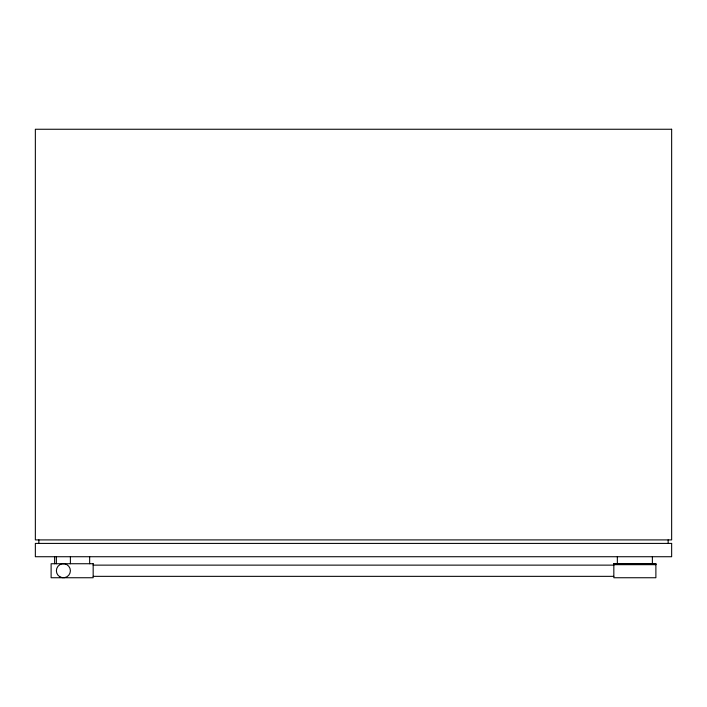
<?xml version="1.0" encoding="UTF-8"?>
<svg xmlns="http://www.w3.org/2000/svg" width="707" height="707" viewBox="0 0 707 707"><rect width="100%" height="100%" fill="white"/><g stroke="black" fill="none" stroke-linecap="round" stroke-linejoin="round"><path stroke-width="1.06" d="M613.835 563.841L655.884 563.841M613.835 564.151L655.884 564.151M613.835 564.672L655.884 564.672M93.165 565.132L613.835 565.132M93.165 576.346L613.835 576.346M668.15 539.909L668.15 543.409M655.884 563.735L655.884 577.743L613.835 577.743L613.835 563.735M652.375 556.727L652.375 563.735L617.344 563.735L617.344 556.727M89.656 556.727L89.656 563.735M70.391 556.727L70.391 563.735M56.374 556.727L56.374 563.735M54.625 556.727L54.625 563.735M38.85 539.909L38.85 543.409M671.65 129.257L35.35 129.257L35.35 539.909L671.65 539.909L671.65 129.257M671.65 543.409L35.35 543.409L35.35 556.727L671.65 556.727L671.65 543.409M93.165 563.735L51.116 563.735L51.116 577.743L93.165 577.743L93.165 563.735M59.874 576.806A7.008 7.008 0 0 0 70.391 570.735A7.008 7.008 0 0 0 59.874 564.672A7.008 7.008 0 0 0 59.874 576.806"/></g></svg>
